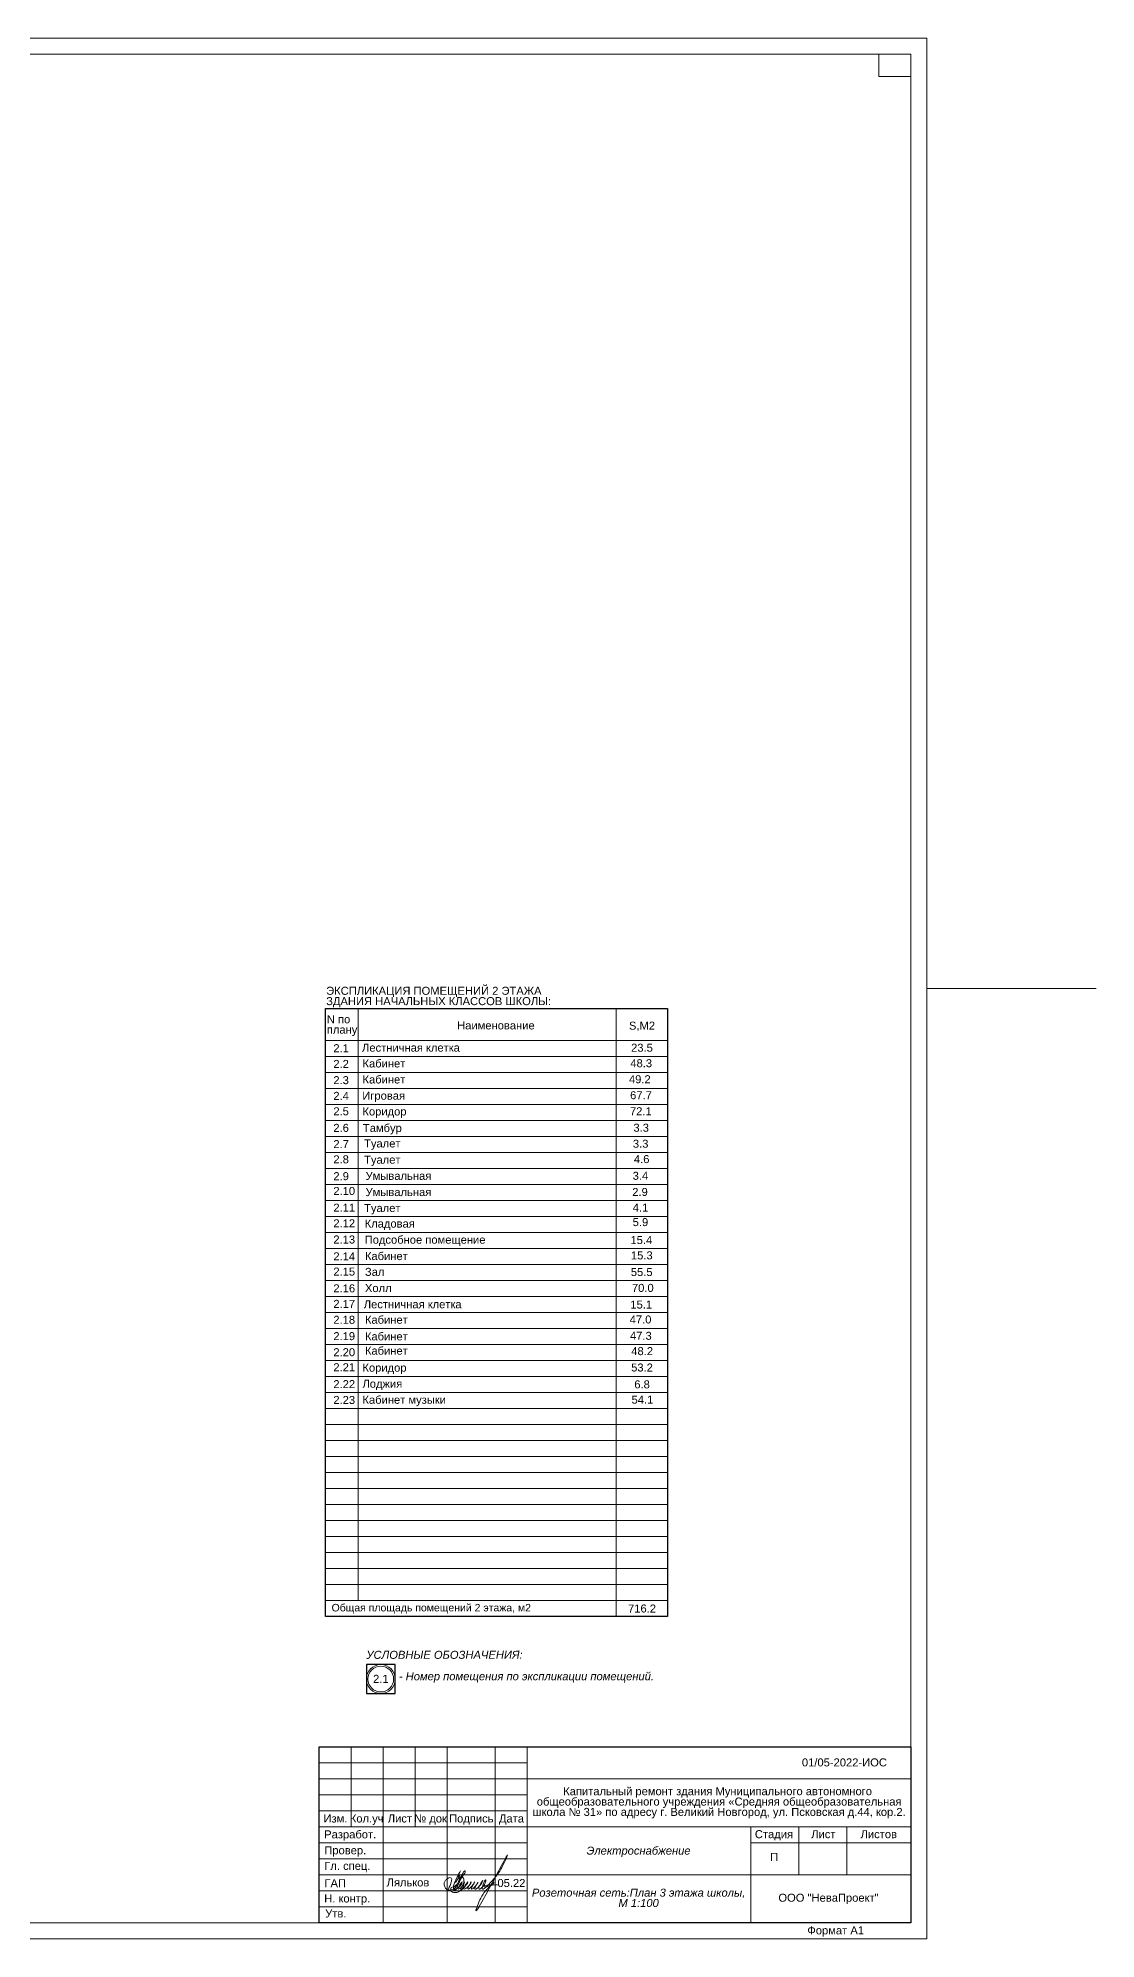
# Model space of a CAD drawing. Header units: metres. Extents: x -5.1 to 89.6, y -5.3 to 64.6.
# Drawn here: x 56.5 to 89.6, y 0 to 59.4 of the extents above; entities that cross this region are included whole.
import ezdxf
from ezdxf.enums import TextEntityAlignment as Align

# ---------------------------------------------------------------- set-up
doc = ezdxf.new("R2010")
doc.units = ezdxf.units.M
doc.header["$MEASUREMENT"] = 0
doc.linetypes.add('DGN Style 3', pattern=[9.681301, 6.915215, -2.766086])
doc.layers.add('Level 50', color=7, linetype='Continuous', lineweight=0)
doc.layers.add('Level 63', color=7, linetype='Continuous', lineweight=0)
doc.layers.add('YOLO_STAMP', color=1, linetype='Continuous')
doc.layers.add('YOLO_TABLE', color=1, linetype='Continuous')
doc.styles.add('Arial', font='ariali.ttf')
doc.styles.add('GOST 2.304', font='cs_gost2304.shx')
doc.styles.add('Style-Arial', font='arial.ttf')

msp = doc.modelspace()

# ---------------------------------------------------------------- linework, layer by layer
at = {"color": 7, "linetype": 'Continuous', "lineweight": 0}
for p, q in [((89.61880869, 29.65202397), (84.33132138, 29.65202397)), ((65.53187878, 27.52580859), (76.21778402, 27.52580859)), ((65.53187878, 27.02580859), (76.21778402, 27.02580859)), ((65.53187878, 26.52580859), (76.21778402, 26.52580859)), ((65.53187878, 26.02580859), (76.21778402, 26.02580859)), ((65.53187878, 25.52580859), (76.21778402, 25.52580859)), ((65.53187878, 25.02580859), (76.21778402, 25.02580859)), ((65.53187878, 24.52580859), (76.21778402, 24.52580859)), ((65.53187878, 24.02580859), (76.21778402, 24.02580859)), ((65.53187878, 23.52580859), (76.21778402, 23.52580859)), ((65.53187878, 23.02580859), (76.21778402, 23.02580859)), ((65.53187878, 22.52580859), (76.21778402, 22.52580859)), ((65.53187878, 22.02580859), (76.21778402, 22.02580859)), ((65.53187878, 21.52580859), (76.21778402, 21.52580859)), ((65.53187878, 21.02580859), (76.21778402, 21.02580859)), ((65.53187878, 20.52580859), (76.21778402, 20.52580859)), ((65.53187878, 20.02580859), (76.21778402, 20.02580859)), ((65.53187878, 19.52580859), (76.21778402, 19.52580859)), ((65.53187878, 19.02580859), (76.21778402, 19.02580859)), ((65.53187878, 18.52580859), (76.21778402, 18.52580859)), ((65.53187878, 18.02580859), (76.21778402, 18.02580859)), ((65.53187878, 17.52580859), (76.21778402, 17.52580859)), ((65.53187878, 17.02580859), (76.21778402, 17.02580859)), ((65.53187878, 16.52580859), (76.21778402, 16.52580859)), ((65.53187878, 16.02580859), (76.21778402, 16.02580859)), ((65.53187878, 15.52580859), (76.21778402, 15.52580859)), ((65.53187878, 15.02580859), (76.21778402, 15.02580859)), ((65.53187878, 14.52580859), (76.21778402, 14.52580859)), ((65.53187878, 14.02580859), (76.21778402, 14.02580859)), ((65.53187878, 13.52580859), (76.21778402, 13.52580859)), ((65.53187878, 13.02580859), (76.21778402, 13.02580859)), ((65.53187878, 13.02580859), (76.21778402, 13.02580859)), ((65.53187878, 12.52580859), (76.21778402, 12.52580859)), ((65.53187878, 12.02580859), (76.21778402, 12.02580859)), ((65.53187878, 11.52580859), (76.21778402, 11.52580859)), ((65.53187878, 11.02580859), (76.21778402, 11.02580859)), ((65.53187878, 11.02580859), (76.21778402, 11.02580859))]:
    msp.add_line(p, q, dxfattribs=at)
at = {"color": 7, "linetype": 'Continuous', "lineweight": 13}
for p, q in [((65.53187878, 29.02580859), (76.21778402, 29.02580859)), ((65.53187878, 29.02580859), (65.53187878, 10.02580859)), ((66.54534381, 29.02580859), (66.54534381, 28.02580859)), ((74.61880037, 29.02580859), (74.61880037, 28.02580859)), ((76.21778402, 29.02580859), (76.21778402, 10.02580859)), ((65.53187878, 28.02580859), (76.21778402, 28.02580859)), ((66.54534381, 28.02580859), (66.54534381, 10.52580859)), ((74.61880037, 28.02580859), (74.61880037, 10.02580859)), ((65.53187878, 10.52580859), (76.21778402, 10.52580859)), ((65.53187878, 10.02580859), (76.21778402, 10.02580859))]:
    msp.add_line(p, q, dxfattribs=at)
at = {"color": 7, "linetype": 'Continuous', "lineweight": 0, "flags": 128}
msp.add_lwpolyline([(84.33132138, 59.35202397), (84.33132138, -0.04797603), (0.23132138, -0.04797603), (0.23132138, 59.35202397), (84.33132138, 59.35202397)], close=True, dxfattribs=at)
at = {"color": 7, "linetype": 'Continuous', "lineweight": 13}
for radius in [0.45201344, 0.40201344]:
    msp.add_circle((67.25739983, 8.07295955), radius, dxfattribs=at)
at = {"color": 5, "linetype": 'Continuous', "lineweight": 0}
msp.add_open_spline([(69.34185218, 1.45127941), (69.37983368, 1.52875743), (69.43223548, 1.63565126), (69.46782217, 1.76384971), (69.47872801, 1.83242771), (69.43885419, 1.87235457), (69.37364456, 1.8656614), (69.30894914, 1.82343686), (69.26121203, 1.76531228), (69.23730594, 1.70195058), (69.24048362, 1.64142136), (69.25680619, 1.57364932), (69.29476404, 1.51642488), (69.35391362, 1.48408062), (69.42009754, 1.47087543), (69.48507545, 1.49438197), (69.54225176, 1.51738123), (69.61202762, 1.57036525), (69.65565802, 1.68152388), (69.7203236, 1.80294218), (69.77103157, 1.92209036), (69.82935733, 2.00412074), (69.8507358, 2.06584214), (69.89302875, 2.08320068), (69.89569856, 2.04273937), (69.88417843, 2.00703266), (69.76948713, 1.87251751), (69.68930962, 1.67482196), (69.62732672, 1.51688793), (69.5559819, 1.45035162), (69.54010032, 1.48740634), (69.53098635, 1.52514583), (69.52016445, 1.60193285), (69.57578083, 1.74678291), (69.62090867, 1.86395446), (69.84343369, 2.23215854), (69.57674807, 1.7940618), (69.81572125, 2.05120083), (69.49452274, 1.57549419), (69.67530716, 1.84691811), (69.75230836, 1.90115654), (69.83330915, 1.88530378), (69.85397941, 1.80552455), (69.86300984, 1.67909606), (69.82952926, 1.51505853), (69.71094981, 1.43820815), (69.62577413, 1.39884983), (69.54441981, 1.39805632), (69.47292824, 1.41592984), (69.44812938, 1.46189524), (69.44337243, 1.50373735), (69.45479139, 1.57545518), (69.58129215, 1.56663766), (69.79812756, 1.88077086), (69.49084921, 1.42968002), (69.68910392, 1.56807521), (69.76797755, 1.60974026), (69.82675781, 1.81998799), (69.57035489, 1.39639418), (69.81629664, 1.593474), (69.93216287, 1.84837918), (69.65049868, 1.37883217), (69.91156174, 1.5890797), (70.03350009, 1.8361486), (69.74284793, 1.40814756), (70.02022523, 1.58596178), (70.14188963, 1.83992988), (69.86961574, 1.38625587), (70.13059067, 1.60071217), (70.24136695, 1.82547575), (69.96473159, 1.34135779), (70.25706914, 1.62338106), (70.32224871, 1.78965684), (70.03794955, 1.30131696), (70.41300629, 1.64853862), (70.46706536, 1.85410078), (70.14968991, 1.29291767), (70.54237058, 1.65095807), (70.53829091, 1.87792503), (70.29775834, 1.28875165), (70.89421206, 1.93503812), (71.00948118, 2.10998358), (71.55531769, 3.28872807), (69.87509622, -0.00898821), (70.4076533, 1.32429021), (70.55854656, 1.47587395), (70.83612674, 1.81096488), (70.71625691, 1.54302878), (70.25478551, 1.62655491), (70.6587895, 1.63652766), (70.90947631, 1.6427158)], degree=3, knots=[0, 0, 0, 0, 0.2562803004, 0.353581312, 0.4067852274, 0.4509473487, 0.5002276184, 0.5895393988, 0.6782425468, 0.7211385678, 0.7897551708, 0.8556216145, 0.9299129522, 0.9867957625, 1.0544819228, 1.1249347001, 1.1891749501, 1.2398657854, 1.3825933375, 1.5339039808, 1.6567075615, 1.7691664286, 1.8332414079, 1.851218006, 1.8770796622, 1.9196269247, 1.9749905349, 2.3900915795, 2.5116275802, 2.5641829799, 2.588529776, 2.6103725408, 2.6862141917, 2.814194141, 3.0416079756, 3.2381323021, 3.4580226679, 3.5421508965, 3.7996953349, 3.9645807325, 4.0502260318, 4.1084560221, 4.1742861716, 4.2715289486, 4.505320374, 4.6141143734, 4.6840662553, 4.7833421699, 4.8580472534, 4.8830769891, 4.9342525301, 4.9874475972, 5.0680312777, 5.2733136203, 5.5282089024, 5.5968653695, 5.8149898961, 5.8618143381, 6.1121489939, 6.2791156457, 6.4197552739, 6.6806654249, 6.8867770651, 7.007329578, 7.257369268, 7.4544233067, 7.5842980085, 7.8300399198, 8.0479562932, 8.1439017789, 8.3831996098, 8.6587396861, 8.6718904569, 8.8879425913, 9.2212961778, 9.2315937896, 9.5021829672, 9.8202573701, 9.8492024353, 10.1200339613, 10.4951518524, 11.0964018751, 11.4167375307, 13.3717374792, 13.8409255782, 14.2082802929, 14.4248558544, 14.5360907922, 14.8080890705, 15.2528296976, 15.2528296976, 15.2528296976, 15.2528296976], dxfattribs=at)
at = {"layer": 'Level 50', "color": 7, "linetype": 'Continuous', "lineweight": 13}
for p, q in [((83.83132138, 58.85202397), (2.23132138, 58.85202397)), ((82.83132138, 58.85202397), (82.83132138, 58.15202397)), ((83.83132138, 58.85202397), (83.83132138, 0.45202397)), ((82.83132138, 58.15202397), (83.83132138, 58.15202397)), ((83.83132138, 0.45202397), (1.03132138, 0.45202397))]:
    msp.add_line(p, q, dxfattribs=at)
at = {"layer": 'Level 63', "color": 7, "linetype": 'Continuous', "lineweight": 13}
for p, q in [((65.33132138, 5.95202397), (83.83132138, 5.95202397)), ((65.33132138, 5.95202397), (65.33132138, 0.45202397)), ((66.33132138, 5.95202397), (66.33132138, 3.45202397)), ((67.33132138, 5.95202397), (67.33132138, 0.45202397)), ((68.33132138, 5.95202397), (68.33132138, 3.45202397)), ((69.33132138, 5.95202397), (69.33132138, 0.45202397)), ((70.83132138, 5.95202397), (70.83132138, 0.45202397)), ((71.83132138, 5.95202397), (71.83132138, 0.45202397)), ((71.83132138, 4.95202397), (83.83132138, 4.95202397)), ((65.33132138, 3.95202397), (71.83132138, 3.95202397)), ((65.33132138, 3.45202397), (71.83132138, 3.45202397)), ((71.83132138, 3.45202397), (83.83132138, 3.45202397)), ((78.83132138, 2.95202397), (83.83132138, 2.95202397)), ((71.83132138, 1.95202397), (83.83132138, 1.95202397))]:
    msp.add_line(p, q, dxfattribs=at)
at = {"layer": 'Level 63', "color": 7, "linetype": 'Continuous', "lineweight": 0}
for p, q in [((65.33132138, 5.45202397), (71.83132138, 5.45202397)), ((65.33132138, 4.95202397), (71.83132138, 4.95202397)), ((65.33132138, 4.45202397), (71.83132138, 4.45202397)), ((65.33132138, 2.95202397), (71.83132138, 2.95202397)), ((65.33132138, 2.45202397), (71.83132138, 2.45202397)), ((65.33132138, 1.95202397), (71.83132138, 1.95202397)), ((65.33132138, 1.45202397), (71.83132138, 1.45202397)), ((65.33132138, 0.95202397), (71.83132138, 0.95202397))]:
    msp.add_line(p, q, dxfattribs=at)
at = {"layer": 'Level 63', "color": 7, "linetype": 'Continuous', "lineweight": 13, "flags": 128}
for points in [[(78.83132138, 3.45202397), (78.83132138, 0.45202397)], [(80.33132138, 3.45202397), (80.33132138, 1.95202397)], [(81.83132138, 3.45202397), (81.83132138, 1.95202397)]]:
    msp.add_lwpolyline(points, dxfattribs=at)
at = {"layer": 'YOLO_STAMP'}
msp.add_lwpolyline([(65.33132138, 5.95202397), (83.83132138, 5.95202397), (83.83132138, 0.45202397), (65.33132138, 0.45202397)], close=True, dxfattribs=at)
at = {"layer": 'YOLO_TABLE'}
for points in [[(65.53187878, 29.02580859), (76.21778402, 29.02580859), (76.21778402, 10.02580859), (65.53187878, 10.02580859)], [(66.80538639, 7.62094611), (67.70941327, 7.62094611), (67.70941327, 8.52497299), (66.80538639, 8.52497299)]]:
    msp.add_lwpolyline(points, close=True, dxfattribs=at)

# ---------------------------------------------------------------- texts
at = {"color": 7, "linetype": 'Continuous', "lineweight": 0, "style": 'Style-Arial'}
for s, p in [('Лестничная клетка', (66.67025433, 27.92877615)), ('2.1', (65.77390541, 27.91130015)), ('2.2', (65.77390541, 27.41982887)), ('2.3', (65.77390541, 26.91299912)), ('2.4', (65.77390541, 26.42152784)), ('2.5', (65.77390541, 25.94029555)), ('2.6', (65.77390541, 25.42226691)), ('2.7', (65.77390541, 24.91543715)), ('2.8', (65.77390541, 24.43932435)), ('2.9', (65.77390541, 23.91293082)), ('2.10', (65.77390541, 23.45071379)), ('2.11', (65.77390541, 22.92797704)), ('2.12', (65.77390541, 22.43952261)), ('2.13', (65.77390541, 21.93342421)), ('2.14', (65.77390541, 21.40684785)), ('2.15', (65.77390541, 20.93046079)), ('2.16', (65.77390541, 20.40827256)), ('2.17', (65.77390541, 19.92192078)), ('Лестничная клетка', (66.72419769, 19.91018379)), ('2.18', (65.77390541, 19.42533001)), ('2.19', (65.77390541, 18.91434067)), ('2.20', (65.77390541, 18.4126304)), ('2.21', (65.77390541, 17.9416371)), ('2.22', (65.77390541, 17.41432938)), ('2.23', (65.77390541, 16.92029835)), ('01/05-2022-ИОС', (80.42351663, 5.5943715))]:
    msp.add_text(s, height=0.25, dxfattribs=at).set_placement(p, align=Align.TOP_LEFT)
at = {"color": 7, "linetype": 'Continuous', "lineweight": 13, "style": 'Style-Arial'}
for s, p in [('23.5', (75.08313131, 27.9268423)), ('48.3', (75.05938848, 27.44198416)), ('49.2', (75.01621945, 26.94154438)), ('67.7', (75.05269782, 26.441754)), ('72.1', (75.04742924, 25.94225955)), ('3.3', (75.15571344, 25.42629825)), ('3.3', (75.13850483, 24.92680381)), ('4.6', (75.17058957, 24.44650075)), ('3.4', (75.13205507, 23.92455796)), ('2.9', (75.11894333, 23.41929587)), ('4.1', (75.13459301, 22.93157334)), ('5.9', (75.13218894, 22.47749856)), ('15.4', (75.06363963, 21.9161589)), ('15.3', (75.07790742, 21.43746611)), ('55.5', (75.07433048, 20.91720887)), ('70.0', (75.10922684, 20.42194753)), ('15.1', (75.05962746, 19.90096295)), ('47.0', (75.03833104, 19.43468487)), ('47.3', (75.04780104, 18.92564767)), ('48.2', (75.08826863, 18.44600747)), ('53.2', (75.08497543, 17.93413804)), ('6.8', (75.18318506, 17.40689432)), ('54.1', (75.09678119, 16.92946374)), ('716.2', (74.98742417, 10.40306395)), ('2.1', (67.01584503, 8.20570918))]:
    msp.add_text(s, height=0.25, dxfattribs=at).set_placement(p, align=Align.TOP_LEFT)
at = {"color": 7, "lineweight": 13, "style": 'Style-Arial'}
for s, p in [('Кабинет', (66.68508466, 27.43512395)), ('Кабинет', (66.68508466, 26.9348764)), ('Игровая', (66.67873704, 26.42830344)), ('Коридор', (66.68311683, 25.93395245)), ('Тамбур', (66.69767005, 25.41907778)), ('Туалет', (66.73486097, 24.93592568)), ('Туалет', (66.73486097, 24.42909593)), ('Умывальная', (66.78116049, 23.9227468)), ('Умывальная', (66.78116049, 23.41591704)), ('Туалет', (66.73486097, 22.91756578)), ('Кладовая', (66.75253385, 22.4311544)), ('Подсобное помещение', (66.75253385, 21.92798143)), ('Кабинет', (66.76121045, 21.41583599)), ('Зал', (66.76121045, 20.92308484)), ('Холл', (66.76121045, 20.4164536)), ('Кабинет', (66.76121045, 19.42660695)), ('Кабинет', (66.76121045, 18.90697847)), ('Кабинет', (66.76121045, 18.45902288)), ('Коридор', (66.68311683, 17.92950016)), ('Лоджия', (66.68311683, 17.4277899)), ('Кабинет музыки', (66.68311683, 16.92607963)), ('Ляльков', (67.43788876, 1.84328649))]:
    msp.add_text(s, height=0.25, dxfattribs=at).set_placement(p, align=Align.TOP_LEFT)
at = {"color": 18, "linetype": 'Continuous', "lineweight": 13, "true_color": 0x000000, "style": 'Arial'}
for s, p in [('УСЛОВНЫЕ ОБОЗНАЧЕНИЯ:', (69.24886347, 8.95628915)), ('- Номер помещения по экспликации помещений.', (71.81039098, 8.28630464))]:
    msp.add_text(s, height=0.25, dxfattribs=at).set_placement(p, align=Align.TOP_CENTER)
at = {"color": 7, "linetype": 'Continuous', "lineweight": 13, "char_height": 0.25, "style": 'Style-Arial'}
for s, insert, attachment_point, line_spacing_factor in [('ЭКСПЛИКАЦИЯ ПОМЕЩЕНИЙ 2 ЭТАЖА\\PЗДАНИЯ НАЧАЛЬНЫХ КЛАССОВ ШКОЛЫ:', (65.54843254, 29.70571438), 1, 0.776524), ('N по \\Pплану', (65.56981277, 28.49089728), 4, 0.776524), ('Наименование', (69.64368808, 28.4967337), 4, 0.6)]:
    msp.add_mtext(s, dxfattribs=dict(at, insert=insert, attachment_point=attachment_point, line_spacing_factor=line_spacing_factor))
at = {"color": 7, "linetype": 'Continuous', "lineweight": 0}
for s, insert, char_height, attachment_point, line_spacing_factor, style in [('S,М2', (75.42367757, 28.61573216), 0.25, 2, 0.6, 'Style-Arial'), ('Общая площадь помещений 2 этажа, м2', (65.71860853, 10.42194606), 0.234375, 1, 0.6, 'Style-Arial'), ('\\fArial|b0|i0|c204204|p39;П', (79.55692742, 2.51873707), 0.25, 5, 0.72, 'GOST 2.304')]:
    msp.add_mtext(s, dxfattribs=dict(at, insert=insert, char_height=char_height, attachment_point=attachment_point, line_spacing_factor=line_spacing_factor, style=style))
at = {"color": 18, "linetype": 'DGN Style 3', "lineweight": 0, "true_color": 0x000000, "insert": (77.78778689, 4.69442536), "char_height": 0.25, "attachment_point": 2, "line_spacing_factor": 0.776524, "style": 'Style-Arial'}
msp.add_mtext('\\pt0.260417;Капитальный ремонт здания Муниципального автономного\\P общеобразовательного учреждения «Средняя общеобразовательная\\P школа № 31» по адресу г. Великий Новгород, ул. Псковская д.44, кор.2.\\P\\P', dxfattribs=at)
at = {"color": 7, "linetype": 'Continuous', "lineweight": 13, "char_height": 0.25, "width": 6.8082066547, "attachment_point": 2, "line_spacing_factor": 0.776524, "style": 'Arial'}
for s, insert in [('{\\C0;Электроснабжение}', (75.31743541, 2.83795179)), ('{\\C0;Розеточная сеть:План 3 этажа школы, М 1:100}', (75.31743541, 1.5248389))]:
    msp.add_mtext(s, dxfattribs=dict(at, insert=insert))
at = {"color": 7, "linetype": 'Continuous', "lineweight": 30, "insert": (70.9039706, 1.82669246), "char_height": 0.25, "attachment_point": 1, "line_spacing_factor": 0.72, "style": 'GOST 2.304'}
msp.add_mtext('\\fArial|b0|i0|c204204|p39;05.22', dxfattribs=at)
at = {"layer": 'Level 63', "color": 7, "linetype": 'Continuous', "lineweight": 0, "style": 'Style-Arial'}
for s, p in [('Изм.', (65.83836921, 3.71703397)), ('Кол.уч', (66.81568935, 3.71703397)), ('Лист', (67.85408702, 3.71703397)), ('№ док', (68.81298833, 3.71703397)), ('Подпись', (70.08698765, 3.71703397)), ('Дата', (71.34246477, 3.71703397)), ('Разработ.', (66.3002674, 3.22107165)), ('Стадия', (79.54976613, 3.22703397)), ('Лист', (81.09408702, 3.22703397)), ('Листов', (82.82757807, 3.22703397)), ('Провер.', (66.14563024, 2.72334059)), ('Гл. спец.', (66.21190331, 2.23611078)), ('ГАП', (65.83251488, 1.69460731)), ('Н. контр.', (66.20680241, 1.21703397)), ('ООО "НеваПроект"', (81.25426576, 1.24152281)), ('Утв.', (65.85085463, 0.75022407)), ('Формат А1', (81.47868247, 0.22125311))]:
    msp.add_text(s, height=0.25, dxfattribs=at).set_placement(p, align=Align.MIDDLE_CENTER)

doc.saveas('drawing.dxf')
